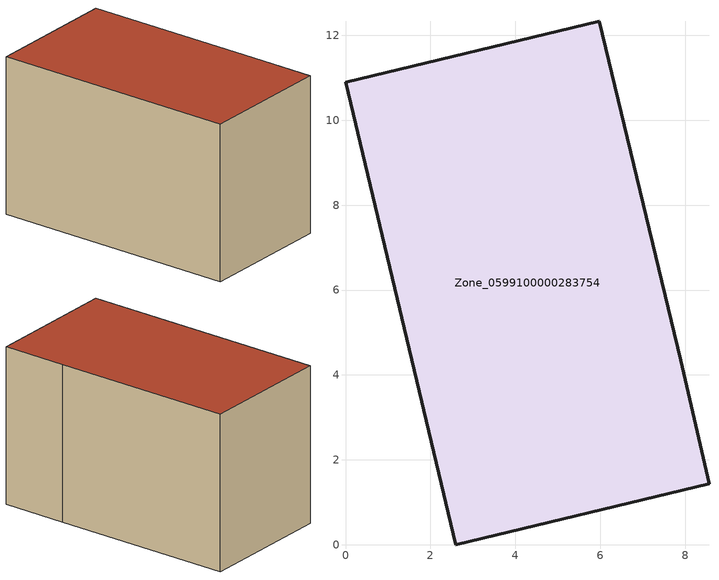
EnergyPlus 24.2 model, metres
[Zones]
Zone_0599100000283754
 floor ground (C_G): 2.59,0 0,10.9 5.98,12.33 7.89,4.34 8.56,1.44 z0
 wall outside (C_F): 0,10.9 2.59,0 8.56,1.44 7.89,4.34 5.98,12.33 0,10.9 z0:7.17
 roof outside (C_R): 7.89,4.34 5.98,12.33 0,10.9 2.59,0 8.56,1.44 z7.17
[BUILDING]
Pand.0599100000283754: North Axis=0; Terrain=City; Loads Convergence Tolerance Value=0.04; Temperature Convergence Tolerance Value=0.4; Solar Distribution=FullExterior; Maximum Number of Warmup Days=25; Minimum Number of Warmup Days=1
[Site:Location]
Rotterdam.The.Hague.AP_ZH_NLD Design_Conditions: Latitude=51.96; Longitude=4.45; Time Zone=1; Elevation=-4.5
[SITE:GROUNDTEMPERATURE:BUILDINGSURFACE]
18, 18, 18, 18, 18, 18, 18, 18, 18, 18, 18, 18
[MATERIAL] Thermal Absorptance=0.9; Solar Absorptance=0.7; Visible Absorptance=0.7
Name | Roughness | Thickness | Conductivity | Density | Specific Heat
G.TI.1965-1974 | MediumSmooth | 0.15 | 0.882353 | 540 | 1210
F.TI.1965-1974 | Rough | 0.3 | 0.697674 | 1920 | 840
R.TI.1965-1974 | MediumRough | 0.2 | 0.232558 | 1500 | 1000
[CONSTRUCTION]
C_G: G.TI.1965-1974
C_F: F.TI.1965-1974
C_R: R.TI.1965-1974
[ZONE]
Zone_0599100000283754: Type=1; Multiplier=1; Ceiling Height=Autocalculate; Volume=Autocalculate; Floor Area=autocalculate; Part of Total Floor Area=Yes
[ZONEINFILTRATION:DESIGNFLOWRATE]
Infil_Zone_0599100000283754: Zone or ZoneList or Space or SpaceList=Zone_0599100000283754; Schedule=AlwaysOn; Design Flow Rate Calculation Method=Flow/Area; Flow Rate per Floor Area=0.003; Constant Term Coefficient=1; Temperature Term Coefficient=0; Velocity Term Coefficient=0; Velocity Squared Term Coefficient=0
[HVACTEMPLATE:ZONE:IDEALLOADSAIRSYSTEM]
Zone_0599100000283754: Maximum Heating Supply Air Temperature=50; Minimum Cooling Supply Air Temperature=13; Maximum Heating Supply Air Humidity Ratio=0.0156; Minimum Cooling Supply Air Humidity Ratio=0.0077; Heating Limit=NoLimit; Cooling Limit=NoLimit; Dehumidification Control Type=ConstantSensibleHeatRatio; Cooling Sensible Heat Ratio=0.7; Dehumidification Setpoint=60; Humidification Control Type=None; Humidification Setpoint=30; Outdoor Air Method=None; Outdoor Air Flow Rate per Person=0.00944; Outdoor Air Flow Rate per Zone Floor Area=0; Outdoor Air Flow Rate per Zone=0; Demand Controlled Ventilation Type=None; Outdoor Air Economizer Type=NoEconomizer; Heat Recovery Type=None; Sensible Heat Recovery Effectiveness=0.7; Latent Heat Recovery Effectiveness=0.65
[ZONECONTROL:THERMOSTAT]
ThermostatControl_Zone_0599100000283754: Zone or ZoneList=Zone_0599100000283754; Control Type Schedule=DualSetpointControlType; Control 1=Thermostat_Zone_0599100000283754; Temperature Difference Between Cutout And Setpoint=0
[THERMOSTATSETPOINT:DUALSETPOINT]
Thermostat_Zone_0599100000283754: Heating Setpoint Temperature Schedule=HeatingSetpoint_Zone_0599100000283754; Cooling Setpoint Temperature Schedule=CoolingSetpoint_Zone_0599100000283754
[SCHEDULE:COMPACT]
HeatingSetpoint_Zone_0599100000283754: Through: 12/31, For: AllDays, Until: 24:00, 21
CoolingSetpoint_Zone_0599100000283754: Through: 12/31, For: AllDays, Until: 24:00, 24
DualSetpointControlType: Through: 12/31, For: AllDays, Until: 24:00, 4
AlwaysOn: Through: 12/31, For: AllDays, Until: 24:00, 1
